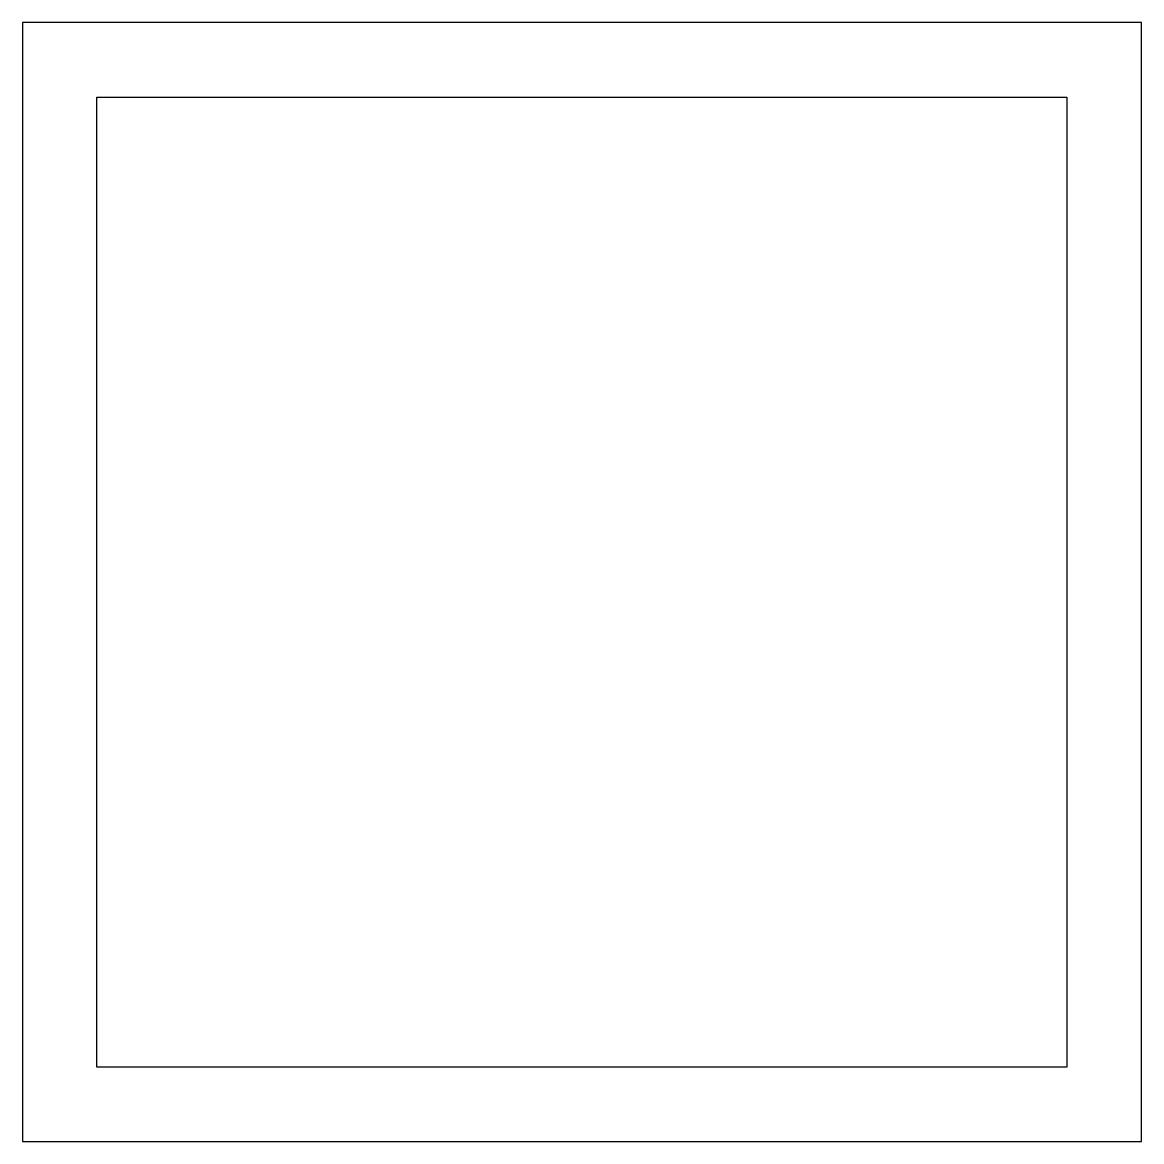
# Model space of a CAD drawing. Extents: x 820.8 to 850.8, y 2305.6 to 2335.6.
import ezdxf

# ---------------------------------------------------------------- set-up
doc = ezdxf.new("R2010")
doc.units = 0
doc.layers.add('ANA', color=220, linetype='CONTINUOUS')

msp = doc.modelspace()

# ---------------------------------------------------------------- linework, layer by layer
at = {"layer": 'ANA', "color": 0}
for p, q in [((820.839, 2335.571), (820.839, 2305.571)), ((850.839, 2335.571), (820.839, 2335.571)), ((850.839, 2305.571), (850.839, 2335.571)), ((822.839, 2333.571), (848.839, 2333.571)), ((822.839, 2307.571), (822.839, 2333.571)), ((848.839, 2333.571), (848.839, 2307.571)), ((848.839, 2307.571), (822.839, 2307.571)), ((820.839, 2305.571), (850.839, 2305.571))]:
    msp.add_line(p, q, dxfattribs=at)

doc.saveas('drawing.dxf')
